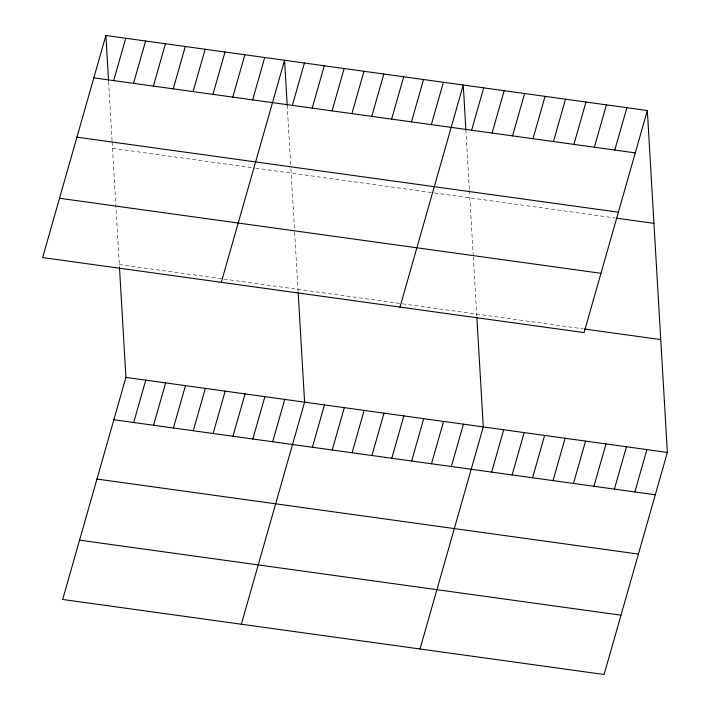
<?xml version="1.0" encoding="UTF-8"?>
<svg xmlns="http://www.w3.org/2000/svg" width="710" height="710" viewBox="0 0 710 710"><rect width="100%" height="100%" fill="white"/><g stroke="black" fill="none" stroke-linecap="round" stroke-linejoin="round"><path stroke-width="0.53" stroke-dasharray="3.55 2.66" d="M112.499 148.319L254.606 168.021M255.653 168.163L433.286 192.783M434.334 192.925L615.188 217.988M119.315 264.564L222.754 278.906M223.801 279.048L401.434 303.667M402.481 303.809L583.247 328.863M465.875 129.948L469.363 189.49M469.425 190.537L473.259 255.973M473.322 257.047L476.792 316.181M287.204 105.186L290.692 164.729M290.931 168.909L294.588 231.203M294.65 232.285L298.111 291.419M108.586 81.464L112.073 141.015M112.136 142.053L119.431 266.658"/><path stroke-width="1.06" d="M105.888 35.5L42.636 257.57L584.082 332.608L647.334 110.538L105.888 35.5L108.523 80.416M113.68 80.603L125.741 38.251M133.533 83.354L145.594 41.002M153.387 86.105L165.448 43.754M173.24 88.856L185.301 46.505M193.093 91.608L205.154 49.256M119.493 267.697L125.918 377.392L62.666 599.462L604.112 674.5L667.365 452.43L647.334 110.538M212.947 94.359L225.008 52.008M133.711 422.494L145.772 380.143M232.8 97.11L244.861 54.759M153.564 425.246L165.625 382.894M252.653 99.861L264.715 57.51M173.417 427.997L185.479 385.645M221.307 282.34L284.568 60.261L287.204 105.186M193.271 430.748L205.332 388.397M292.36 105.364L304.421 63.012M213.124 433.499L225.185 391.148M312.214 108.115L324.275 65.764M232.978 436.251L245.039 393.899M332.067 110.867L344.128 68.515M252.831 439.002L264.892 396.65M351.911 113.618L363.981 71.266M272.684 441.753L284.745 399.402M371.765 116.369L383.835 74.017M241.338 624.223L304.599 402.153L298.173 292.458M391.618 119.129L403.688 76.769M312.391 447.256L324.452 404.904M411.472 121.88L423.542 79.52M332.245 450.007L344.306 407.655M431.325 124.632L443.395 82.271M352.089 452.758L364.159 410.407M399.987 307.102L463.248 85.022L465.875 129.948M371.942 455.509L384.012 413.158M471.635 130.214L483.696 87.862M391.796 458.261L403.866 415.909M492.092 133.045L504.153 90.694M411.649 461.012L423.719 418.66M512.549 135.885L524.61 93.525M431.502 463.763L443.572 421.412M532.997 138.716L545.067 96.365M451.356 466.514L463.426 424.163M553.454 141.556L565.515 99.196M420.018 648.984L483.279 426.914L476.854 317.228M573.911 144.387L585.972 102.036M491.666 472.106L503.727 429.745M594.368 147.218L606.429 104.867M512.123 474.937L524.184 432.585M614.816 150.059L626.886 107.698M532.571 477.768L544.641 435.416M553.028 480.608L565.098 438.256M573.485 483.439L585.546 441.087M593.942 486.279L606.003 443.919M614.39 489.11L626.46 446.759M634.846 491.941L646.916 449.59M93.826 77.852L635.272 152.89M76.928 137.163L618.375 212.201M616.271 218.139L653.946 223.357M59.525 198.267L600.971 273.306M584.321 329.005L660.761 339.602M125.918 377.392L667.365 452.43M113.857 419.743L655.303 494.781M96.959 479.055L638.405 554.084M79.555 540.159L621.001 615.188"/></g></svg>
